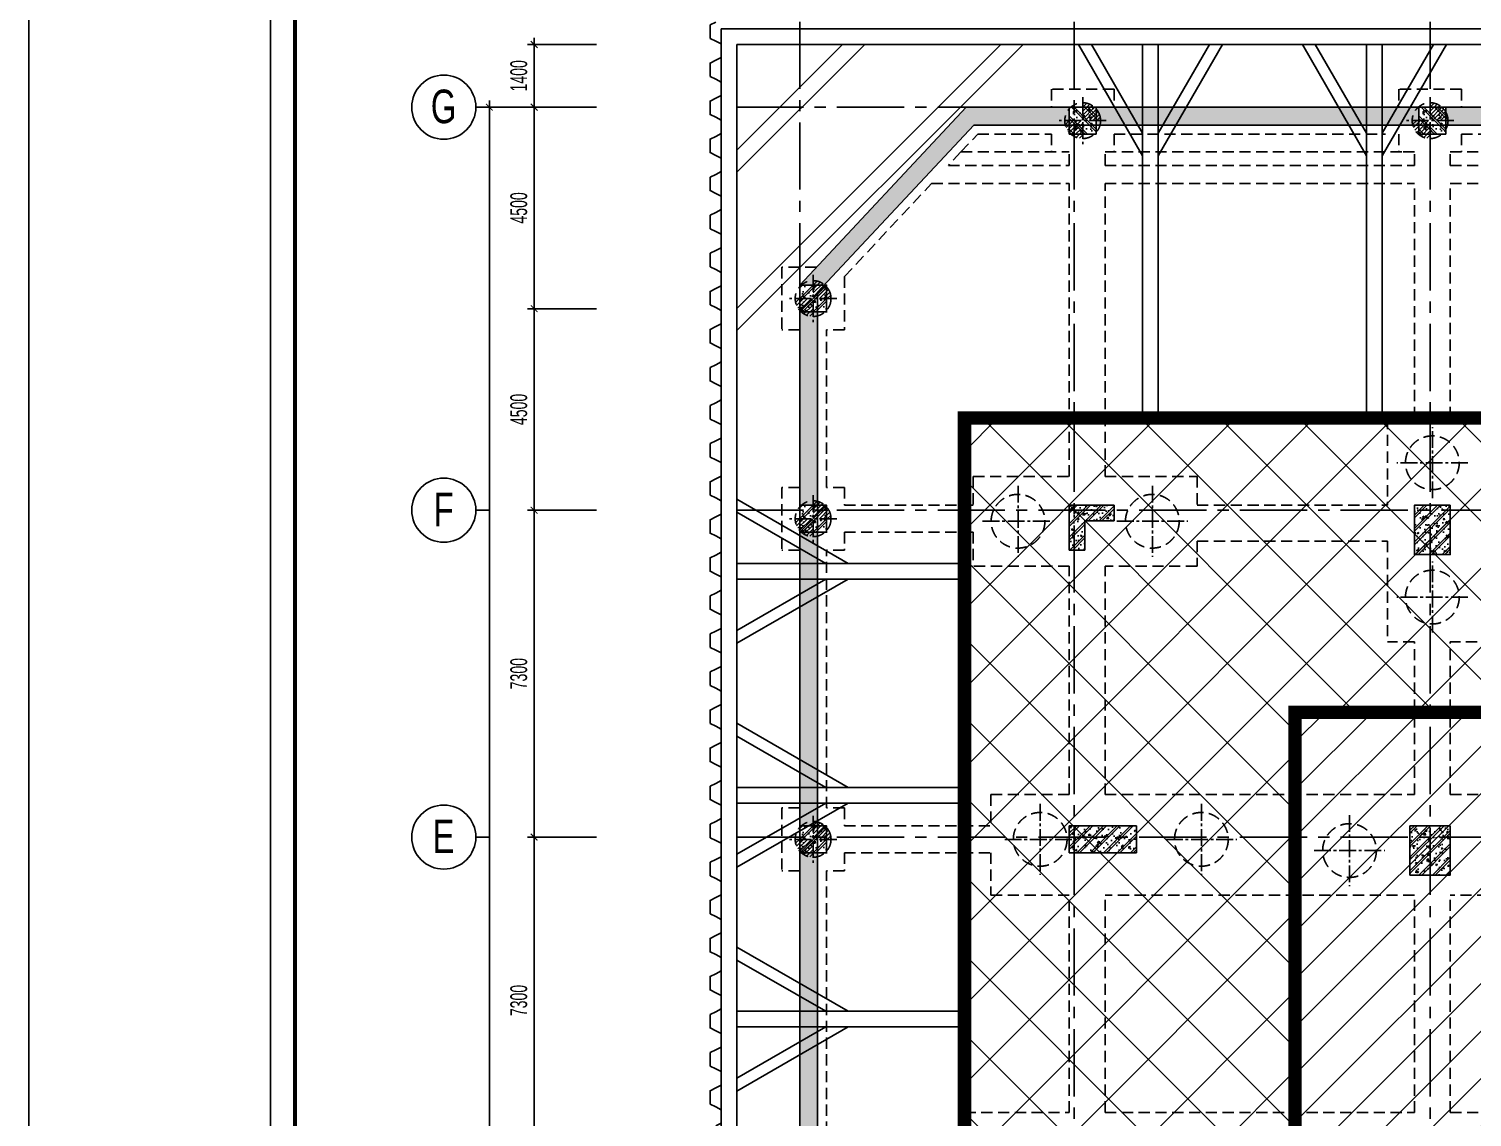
# Model space of a CAD drawing. Extents: x 71 to 3057337, y -14 to 345257.
# Drawn here: x 2905957 to 2938192, y 200232 to 224536 of the extents above; entities that cross this region are included whole.
import ezdxf

# ---------------------------------------------------------------- set-up
doc = ezdxf.new("R2010")
doc.units = 0
doc.header["$LTSCALE"] = 1000
doc.header["$MEASUREMENT"] = 0
doc.header["$PDMODE"] = 3
doc.linetypes.add('CENTER2', pattern=[1.125, 0.75, -0.125, 0.125, -0.125])
doc.linetypes.add('HIDDEN', pattern=[0.375, 0.25, -0.125])
doc.layers.get('0').update_dxf_attribs({"linetype": 'CONTINUOUS'})
doc.layers.get('Defpoints').update_dxf_attribs({"linetype": 'CONTINUOUS'})
for name, color, linetype in [('03BORDER', 3, 'CONTINUOUS'), ('12CHI', 1, 'CONTINUOUS'), ('CDC-KHUNGTEN', 7, 'CONTINUOUS'), ('CDC.01.AXIS', 160, 'CENTER2'), ('CDC.02.DIM', 1, 'CONTINUOUS'), ('CDC.04.HIDDEN', 8, 'HIDDEN'), ('CDC.05.STEEL', 4, 'CONTINUOUS'), ('CDC.06.TEXT', 2, 'CONTINUOUS'), ('CDC.09.COLUMN', 4, 'CONTINUOUS'), ('CDC.10.HATCH', 9, 'CONTINUOUS'), ('CDC.14.STEELNUM', 2, 'CONTINUOUS'), ('CDC.16.BIGTEXT', 6, 'CONTINUOUS')]:
    doc.layers.add(name, color=color, linetype=linetype)
doc.styles.add('ARIAL', font='arial.ttf', dxfattribs={"width": 0.6})
doc.dimstyles.new('D150', dxfattribs={"dimscale": 150, "dimtxt": 2.5, "dimasz": 1, "dimexe": 1, "dimexo": 0, "dimgap": 1, "dimtad": 1, "dimdec": 0, "dimdsep": 46, "dimtxsty": 'ARIAL', "dimblk": 'ARCHTICK', "dimcen": 1, "dimdle": 1, "dimclrd": 1, "dimclre": 1, "dimclrt": 2, "dimadec": 0, "dimazin": 0, "dimtfac": 0.00072, "dimtdec": 0, "dimtix": 1, "dimtmove": 2, "dimatfit": 3, "dimldrblk": 'ARCHTICK', "dimfxl": 1, "dimtolj": 1, "dimlwd": -1, "dimlwe": -1, "dimarcsym": 0})

# ---------------------------------------------------------------- blocks, each defined once
blk = doc.blocks.new('_ARCHTICK')
at = {"color": 0, "linetype": 'ByBlock', "const_width": 0.15}
blk.add_lwpolyline([(-0.5, -0.5), (0.5, 0.5)], dxfattribs=at)
blk = doc.blocks.new('*D47')
at = {"layer": 'CDC.02.DIM', "color": 1, "transparency": 16777216}
for p, q in [((2918635, 213786), (2917092, 213786)), ((2917242, 213936), (2917242, 206336)), ((2918635, 206486), (2917092, 206486))]:
    blk.add_line(p, q, dxfattribs=at)
at = {"layer": 'Defpoints', "color": 0, "transparency": 16777216}
for p in [(2918635, 213786), (2917242, 206486), (2918635, 206486)]:
    blk.add_point(p, dxfattribs=at)
at = {"layer": 'CDC.02.DIM', "color": 1, "transparency": 16777216, "xscale": 150, "yscale": 150, "zscale": 150}
for p, rotation in [((2917242, 213786), 90), ((2917242, 206486), 270)]:
    blk.add_blockref('_ARCHTICK', p, dxfattribs=dict(at, rotation=rotation))
at = {"layer": 'CDC.02.DIM', "color": 2, "transparency": 16777216, "insert": (2916900, 210136), "char_height": 375, "attachment_point": 5, "rotation": 90, "style": 'ARIAL'}
blk.add_mtext('\\A1;7300', dxfattribs=at)
blk = doc.blocks.new('*D48')
at = {"layer": 'CDC.02.DIM', "color": 1, "transparency": 16777216}
for p, q in [((2917242, 206636), (2917242, 199036)), ((2918635, 206486), (2917092, 206486)), ((2918635, 199186), (2917092, 199186))]:
    blk.add_line(p, q, dxfattribs=at)
at = {"layer": 'Defpoints', "color": 0, "transparency": 16777216}
for p in [(2918635, 206486), (2917242, 199186), (2918635, 199186)]:
    blk.add_point(p, dxfattribs=at)
at = {"layer": 'CDC.02.DIM', "color": 1, "transparency": 16777216, "xscale": 150, "yscale": 150, "zscale": 150}
for p, rotation in [((2917242, 206486), 90), ((2917242, 199186), 270)]:
    blk.add_blockref('_ARCHTICK', p, dxfattribs=dict(at, rotation=rotation))
at = {"layer": 'CDC.02.DIM', "color": 2, "transparency": 16777216, "insert": (2916900, 202836), "char_height": 375, "attachment_point": 5, "rotation": 90, "style": 'ARIAL'}
blk.add_mtext('\\A1;7300', dxfattribs=at)
blk = doc.blocks.new('*D52')
at = {"layer": 'CDC.02.DIM', "color": 1, "transparency": 16777216}
for p, q in [((2918635, 222787), (2916092, 222787)), ((2916242, 167346), (2916242, 222937)), ((2918635, 167496), (2916092, 167496))]:
    blk.add_line(p, q, dxfattribs=at)
at = {"layer": 'Defpoints', "color": 0, "transparency": 16777216}
for p in [(2916242, 222787), (2918635, 222787), (2918635, 167496)]:
    blk.add_point(p, dxfattribs=at)
at = {"layer": 'CDC.02.DIM', "color": 1, "transparency": 16777216, "xscale": 150, "yscale": 150, "zscale": 150}
for p, rotation in [((2916242, 222787), 90), ((2916242, 167496), 270)]:
    blk.add_blockref('_ARCHTICK', p, dxfattribs=dict(at, rotation=rotation))
at = {"layer": 'CDC.02.DIM', "color": 2, "transparency": 16777216, "insert": (2915900, 195141), "char_height": 375, "attachment_point": 5, "rotation": 90, "style": 'ARIAL'}
blk.add_mtext('\\A1;55290', dxfattribs=at)
blk = doc.blocks.new('*D94')
at = {"layer": 'CDC.02.DIM', "color": 1, "transparency": 16777216}
for p, q in [((2918635, 218286), (2917092, 218286)), ((2917242, 213636), (2917242, 218436)), ((2918635, 213786), (2917092, 213786))]:
    blk.add_line(p, q, dxfattribs=at)
at = {"layer": 'Defpoints', "color": 0, "transparency": 16777216}
for p in [(2917242, 218286), (2918635, 218286), (2918635, 213786)]:
    blk.add_point(p, dxfattribs=at)
at = {"layer": 'CDC.02.DIM', "color": 1, "transparency": 16777216, "xscale": 150, "yscale": 150, "zscale": 150}
for p, rotation in [((2917242, 218286), 90), ((2917242, 213786), 270)]:
    blk.add_blockref('_ARCHTICK', p, dxfattribs=dict(at, rotation=rotation))
at = {"layer": 'CDC.02.DIM', "color": 2, "transparency": 16777216, "insert": (2916900, 216036), "char_height": 375, "attachment_point": 5, "rotation": 90, "style": 'ARIAL'}
blk.add_mtext('\\A1;4500', dxfattribs=at)
blk = doc.blocks.new('*D95')
at = {"layer": 'CDC.02.DIM', "color": 1, "transparency": 16777216}
for p, q in [((2918635, 222787), (2917092, 222787)), ((2917242, 218136), (2917242, 222937)), ((2918635, 218286), (2917092, 218286))]:
    blk.add_line(p, q, dxfattribs=at)
at = {"layer": 'Defpoints', "color": 0, "transparency": 16777216}
for p in [(2917242, 222787), (2918635, 222787), (2918635, 218286)]:
    blk.add_point(p, dxfattribs=at)
at = {"layer": 'CDC.02.DIM', "color": 1, "transparency": 16777216, "xscale": 150, "yscale": 150, "zscale": 150}
for p, rotation in [((2917242, 222787), 90), ((2917242, 218286), 270)]:
    blk.add_blockref('_ARCHTICK', p, dxfattribs=dict(at, rotation=rotation))
at = {"layer": 'CDC.02.DIM', "color": 2, "transparency": 16777216, "insert": (2916900, 220537), "char_height": 375, "attachment_point": 5, "rotation": 90, "style": 'ARIAL'}
blk.add_mtext('\\A1;4500', dxfattribs=at)
blk = doc.blocks.new('7.95M')
at = {"layer": 'CDC.10.HATCH'}
h = blk.add_hatch(dxfattribs=at)
h.set_pattern_fill('ANSI31', color=256, scale=500, style=0)
h.set_pattern_definition([(45, (-357981.18, 17236.047), (-44.1941738, 44.1941738), [])])
h.paths.add_polyline_path([(1418682, -63748), (1418682, -64148), (1419082, -64148, 0.414214)])
h.paths.add_polyline_path([(1418682, -64148), (1418282, -64148, 0.414214), (1418682, -64548)])
h = blk.add_hatch(dxfattribs=at)
h.set_pattern_fill('ANSI31', color=256, scale=500, style=0)
h.set_pattern_definition([(45, (-350221.24, 17236.047), (-44.1941738, 44.1941738), [])])
h.paths.add_polyline_path([(1426442, -63748), (1426442, -64148), (1426842, -64148, 0.414214)])
h.paths.add_polyline_path([(1426442, -64148), (1426042, -64148, 0.414214), (1426442, -64548)])
h = blk.add_hatch(dxfattribs=at)
h.set_pattern_fill('CHAU-01', color=256, scale=80, style=0, pattern_type=2)
h.set_pattern_definition([(50, (-322187.27, 0), (573.80815, -50.20171), [60, -660]), (355, (-322187.3, 0), (-111.00107, 601.7537), [48, -528]), (100.4514, (-322139.46, -4.2), (462.8075, 551.55163), [50.99215, -560.91369]), (46.1842, (-322187.3, 160), (853.79284, -132.4152), [90, -990]), (96.6356, (-322116.1, 149), (747.73016, 779.2943), [76.48823, -841.3704]), (351.1842, (-322187.3, 160), (747.72956, 779.2949), [72, -792]), (21, (-322107.27, 120), (477.52564, -322.09511), [60, -660]), (326, (-322107.3, 120), (194.65227, 580.12004), [48, -528]), (71.4514, (-322067.5, 93.16), (672.1781, 258.0244), [50.99215, -560.91369]), (37.5, (-322187.27, 0), (9.727884, 266.315083), [0, -521.6, 0, -536, 0, -530]), (7.5, (-322187.27, 0), (210.45563, 315.52937), [0, -305.6, 0, -509.6, 0, -202]), (327.5, (-322365.67, 0), (427.05795, -18.043897), [0, -200, 0, -624, 0, -828]), (317.5, (-322445.67, 0), (466.548935, 80.083986), [0, -260, 0, -414.4, 0, -588]), (45, (-322187.27, 0), (-240.416306, 240.416306), []), (45, (-322187.27, 98), (-240.416306, 240.416306), [])])
h.paths.add_polyline_path([(1418382, -63848), (1416077, -63848), (1412362, -67821), (1412910, -67821), (1416250, -64248), (1418382, -64248)])
h.paths.add_polyline_path([(1426192, -63848), (1418982, -63848), (1418982, -64248), (1426192, -64248)])
h.paths.add_polyline_path([(1434092, -63848), (1426792, -63848), (1426792, -64248), (1434092, -64248)])
h.paths.add_polyline_path([(1441993, -63848), (1434692, -63848), (1434692, -64248), (1441993, -64248)])
h.paths.add_polyline_path([(1449802, -63848), (1442593, -63848), (1442593, -64248), (1449802, -64248)])
h.paths.add_polyline_path([(1457942, -63848), (1450402, -63848), (1450402, -64248), (1457942, -64248)])
h = blk.add_hatch(dxfattribs=at)
h.set_pattern_fill('CHAU-01', color=256, scale=50, angle=270, style=0, pattern_type=2)
h.set_pattern_definition([(320, (-330373.83, -371169.63), (-31.376067, -358.63009), [37.5, -412.5]), (265, (-330373.83, -371169.63), (376.09607, 69.37567), [30, -330]), (10.4514, (-330376.44, -371199.52), (344.71977, -289.25469), [31.870095, -350.571056]), (316.1842, (-330273.83, -371169.63), (-82.75951, -533.62052), [56.25, -618.75]), (6.6356, (-330280.7, -371214.1), (487.05894, -467.33135), [47.80514, -525.8565]), (261.1842, (-330273.83, -371169.63), (487.0593, -467.33097), [45, -495]), (291, (-330298.83, -371219.63), (-201.309445, -298.453526), [37.5, -412.5]), (236, (-330298.83, -371219.63), (362.57502, -121.657666), [30, -330]), (341.4514, (-330315.6, -371244.5), (161.26525, -420.111314), [31.870095, -350.571056]), (307.5, (-330373.83, -371169.63), (166.446927, -6.079928), [0, -326, 0, -335, 0, -331.25]), (277.5, (-330373.83, -371169.63), (197.205856, -131.534769), [0, -191, 0, -318.5, 0, -126.25]), (237.5, (-330373.83, -371058.13), (-11.277436, -266.911218), [0, -125, 0, -390, 0, -517.5]), (227.5, (-330373.83, -371008.13), (50.05249, -291.593085), [0, -162.5, 0, -259, 0, -367.5]), (315, (-330373.83, -371169.63), (150.26019, 150.26019), []), (315, (-330312.58, -371169.63), (150.26019, 150.26019), [])])
h.paths.add_polyline_path([(1418982, -64448), (1418382, -64448), (1418382, -63848), (1418982, -63848)])
h = blk.add_hatch(dxfattribs=at)
h.set_pattern_fill('CHAU-01', color=256, scale=50, angle=270, style=0, pattern_type=2)
h.set_pattern_definition([(320, (-322563.9, -371169.58), (-31.376067, -358.63009), [37.5, -412.5]), (265, (-322563.9, -371169.58), (376.09607, 69.37567), [30, -330]), (10.4514, (-322566.5, -371199.47), (344.71977, -289.25469), [31.870095, -350.571056]), (316.1842, (-322463.9, -371169.6), (-82.75951, -533.62052), [56.25, -618.75]), (6.6356, (-322470.8, -371214.05), (487.05894, -467.33135), [47.80514, -525.8565]), (261.1842, (-322463.9, -371169.6), (487.0593, -467.33097), [45, -495]), (291, (-322488.9, -371219.58), (-201.309445, -298.453526), [37.5, -412.5]), (236, (-322488.9, -371219.58), (362.57502, -121.657666), [30, -330]), (341.4514, (-322505.66, -371244.45), (161.26525, -420.111314), [31.870095, -350.571056]), (307.5, (-322563.89, -371169.58), (166.446927, -6.079928), [0, -326, 0, -335, 0, -331.25]), (277.5, (-322563.89, -371169.58), (197.205856, -131.534769), [0, -191, 0, -318.5, 0, -126.25]), (237.5, (-322563.89, -371058.08), (-11.277436, -266.911218), [0, -125, 0, -390, 0, -517.5]), (227.5, (-322563.89, -371008.08), (50.05249, -291.593085), [0, -162.5, 0, -259, 0, -367.5]), (315, (-322563.89, -371169.58), (150.26019, 150.26019), []), (315, (-322502.64, -371169.58), (150.26019, 150.26019), [])])
h.paths.add_polyline_path([(1426792, -64448), (1426192, -64448), (1426192, -63848), (1426792, -63848)])
h = blk.add_hatch(dxfattribs=at)
h.set_pattern_fill('ANSI31', color=256, scale=500, style=0)
h.set_pattern_definition([(45, (-364003, 13263.17), (-44.1941738, 44.1941738), [])])
h.paths.add_polyline_path([(1412661, -67721), (1412661, -68121), (1413061, -68121, 0.414214)])
h.paths.add_polyline_path([(1412661, -68121), (1412261, -68121, 0.414214), (1412661, -68521)])
h = blk.add_hatch(dxfattribs=at)
h.set_pattern_fill('CHAU-01', color=256, scale=50, angle=270, style=0, pattern_type=2)
h.set_pattern_definition([(220, (3161718.86, -375142.53), (31.376067, -358.63009), [37.5, -412.5]), (275, (3161718.86, -375142.53), (-376.09607, 69.37567), [30, -330]), (169.5486, (3161721.47, -375172.4), (-344.71977, -289.25469), [31.870095, -350.571056]), (223.8158, (3161618.86, -375142.53), (82.75951, -533.62052), [56.25, -618.75]), (173.3644, (3161625.75, -375187), (-487.05894, -467.33135), [47.80514, -525.8565]), (278.8158, (3161618.86, -375142.53), (-487.0593, -467.33097), [45, -495]), (249, (3161643.86, -375192.53), (201.309445, -298.453526), [37.5, -412.5]), (304, (3161643.86, -375192.53), (-362.57502, -121.657666), [30, -330]), (198.5486, (3161660.63, -375217.4), (-161.26525, -420.111314), [31.870095, -350.571056]), (232.5, (3161718.86, -375142.53), (-166.446927, -6.079928), [0, -326, 0, -335, 0, -331.25]), (262.5, (3161718.86, -375142.53), (-197.205856, -131.534769), [0, -191, 0, -318.5, 0, -126.25]), (302.5, (3161718.86, -375031.03), (11.277436, -266.911218), [0, -125, 0, -390, 0, -517.5]), (312.5, (3161718.86, -374981.03), (-50.05249, -291.593085), [0, -162.5, 0, -259, 0, -367.5]), (225, (3161718.86, -375142.53), (-150.26019, 150.26019), []), (225, (3161657.6, -375142.53), (-150.26019, 150.26019), [])])
h.paths.add_polyline_path([(1412363, -68421), (1412963, -68421), (1412963, -67821), (1412363, -67821)])
h = blk.add_hatch(dxfattribs=at)
h.set_pattern_fill('CHAU-01', color=256, scale=80, style=0, pattern_type=2)
h.set_pattern_definition([(50, (-322187.27, -95344.57), (573.80815, -50.20171), [60, -660]), (355, (-322187.3, -95344.6), (-111.00107, 601.7537), [48, -528]), (100.4514, (-322139.46, -95348.76), (462.8075, 551.55163), [50.99215, -560.91369]), (46.1842, (-322187.3, -95184.6), (853.79284, -132.4152), [90, -990]), (96.6356, (-322116.1, -95195.6), (747.73016, 779.2943), [76.48823, -841.3704]), (351.1842, (-322187.3, -95184.6), (747.72956, 779.2949), [72, -792]), (21, (-322107.27, -95224.57), (477.52564, -322.09511), [60, -660]), (326, (-322107.3, -95224.6), (194.65227, 580.12004), [48, -528]), (71.4514, (-322067.5, -95251.4), (672.1781, 258.0244), [50.99215, -560.91369]), (37.5, (-322187.27, -95344.57), (9.727884, 266.315083), [0, -521.6, 0, -536, 0, -530]), (7.5, (-322187.27, -95344.57), (210.45563, 315.52937), [0, -305.6, 0, -509.6, 0, -202]), (327.5, (-322365.67, -95344.57), (427.05795, -18.043897), [0, -200, 0, -624, 0, -828]), (317.5, (-322445.67, -95344.57), (466.548935, 80.083986), [0, -260, 0, -414.4, 0, -588]), (45, (-322187.27, -95344.57), (-240.416306, 240.416306), []), (45, (-322187.27, -95246.57), (-240.416306, 240.416306), [])])
h.paths.add_polyline_path([(1412762, -68421), (1412362, -68421), (1412362, -72738), (1412762, -72738)])
h.paths.add_polyline_path([(1412762, -73338), (1412362, -73338), (1412362, -79897), (1412762, -79897)])
h.paths.add_polyline_path([(1412762, -80497), (1412362, -80497), (1412362, -87148), (1412762, -87148)])
h.paths.add_polyline_path([(1412762, -87748), (1412362, -87748), (1412362, -95748), (1412762, -95748)])
h.paths.add_polyline_path([(1412762, -96348), (1412362, -96348), (1412362, -103213), (1412762, -103213)])
h.paths.add_polyline_path([(1412762, -103813), (1412362, -103813), (1412362, -110158), (1412762, -110158)])
h = blk.add_hatch(dxfattribs=at)
h.set_pattern_fill('ANSI31', color=256, scale=500, style=0)
h.set_pattern_definition([(45, (-364002.64, 8346.54), (-44.1941738, 44.1941738), [])])
h.paths.add_polyline_path([(1412661, -72638), (1412661, -73038), (1413061, -73038, 0.414214)])
h.paths.add_polyline_path([(1412661, -73038), (1412261, -73038, 0.414214), (1412661, -73438)])
h = blk.add_hatch(dxfattribs=at)
h.set_pattern_fill('CHAU-01', color=256, scale=50, angle=270, style=0, pattern_type=2)
h.set_pattern_definition([(220, (3161718.72, -380059.1), (31.376067, -358.63009), [37.5, -412.5]), (275, (3161718.72, -380059.1), (-376.09607, 69.37567), [30, -330]), (169.5486, (3161721.33, -380089), (-344.71977, -289.25469), [31.870095, -350.571056]), (223.8158, (3161618.7, -380059.1), (82.75951, -533.62052), [56.25, -618.75]), (173.3644, (3161625.6, -380103.6), (-487.05894, -467.33135), [47.80514, -525.8565]), (278.8158, (3161618.7, -380059.1), (-487.0593, -467.33097), [45, -495]), (249, (3161643.72, -380109.1), (201.309445, -298.453526), [37.5, -412.5]), (304, (3161643.72, -380109.1), (-362.57502, -121.657666), [30, -330]), (198.5486, (3161660.5, -380134), (-161.26525, -420.111314), [31.870095, -350.571056]), (232.5, (3161718.72, -380059.11), (-166.446927, -6.079928), [0, -326, 0, -335, 0, -331.25]), (262.5, (3161718.72, -380059.11), (-197.205856, -131.534769), [0, -191, 0, -318.5, 0, -126.25]), (302.5, (3161718.72, -379947.61), (11.277436, -266.911218), [0, -125, 0, -390, 0, -517.5]), (312.5, (3161718.72, -379897.61), (-50.05249, -291.593085), [0, -162.5, 0, -259, 0, -367.5]), (225, (3161718.72, -380059.11), (-150.26019, 150.26019), []), (225, (3161657.47, -380059.11), (-150.26019, 150.26019), [])])
h.paths.add_polyline_path([(1412362, -73338), (1412962, -73338), (1412962, -72738), (1412362, -72738)])
h = blk.add_hatch(dxfattribs=at)
h.set_pattern_fill('CHAU-01', color=256, scale=50, style=0, pattern_type=2)
h.set_pattern_definition([(50, (-322187.27, 0), (358.63009, -31.376067), [37.5, -412.5]), (355, (-322187.27, 0), (-69.37567, 376.09607), [30, -330]), (100.4514, (-322157.4, -2.6), (289.25469, 344.71977), [31.870095, -350.571056]), (46.1842, (-322187.27, 100), (533.62052, -82.75951), [56.25, -618.75]), (96.6356, (-322142.8, 93.1), (467.33135, 487.05894), [47.80514, -525.8565]), (351.1842, (-322187.3, 100), (467.33097, 487.0593), [45, -495]), (21, (-322137.27, 75), (298.453526, -201.309445), [37.5, -412.5]), (326, (-322137.27, 75), (121.657666, 362.57502), [30, -330]), (71.4514, (-322112.4, 58.22), (420.111314, 161.26525), [31.870095, -350.571056]), (37.5, (-322187.27, 0), (6.079928, 166.446927), [0, -326, 0, -335, 0, -331.25]), (7.5, (-322187.27, 0), (131.534769, 197.205856), [0, -191, 0, -318.5, 0, -126.25]), (327.5, (-322298.77, 0), (266.911218, -11.277436), [0, -125, 0, -390, 0, -517.5]), (317.5, (-322348.77, 0), (291.593085, 50.05249), [0, -162.5, 0, -259, 0, -367.5]), (45, (-322187.27, 0), (-150.26019, 150.26019), []), (45, (-322187.27, 61.25), (-150.26019, 150.26019), [])])
h.paths.add_polyline_path([(1418492, -72848), (1418382, -72848), (1418382, -73738), (1418492, -73738)])
h.paths.add_polyline_path([(1419382, -72848), (1418492, -72848), (1418492, -73738), (1418732, -73738), (1418732, -73088), (1419382, -73088)])
h.paths.add_polyline_path([(1419382, -72738), (1418492, -72738), (1418492, -72848), (1419382, -72848)])
h.paths.add_polyline_path([(1418492, -72738), (1418382, -72738), (1418382, -72848), (1418492, -72848)])
h = blk.add_hatch(dxfattribs=at)
h.set_pattern_fill('CHAU-01', color=256, scale=50, style=0, pattern_type=2)
h.set_pattern_definition([(50, (-322487.27, 0), (358.63009, -31.376067), [37.5, -412.5]), (355, (-322487.27, 0), (-69.37567, 376.09607), [30, -330]), (100.4514, (-322457.4, -2.6), (289.25469, 344.71977), [31.870095, -350.571056]), (46.1842, (-322487.27, 100), (533.62052, -82.75951), [56.25, -618.75]), (96.6356, (-322442.8, 93.1), (467.33135, 487.05894), [47.80514, -525.8565]), (351.1842, (-322487.3, 100), (467.33097, 487.0593), [45, -495]), (21, (-322437.27, 75), (298.453526, -201.309445), [37.5, -412.5]), (326, (-322437.27, 75), (121.657666, 362.57502), [30, -330]), (71.4514, (-322412.4, 58.22), (420.111314, 161.26525), [31.870095, -350.571056]), (37.5, (-322487.27, 0), (6.079928, 166.446927), [0, -326, 0, -335, 0, -331.25]), (7.5, (-322487.27, 0), (131.534769, 197.205856), [0, -191, 0, -318.5, 0, -126.25]), (327.5, (-322598.77, 0), (266.911218, -11.277436), [0, -125, 0, -390, 0, -517.5]), (317.5, (-322648.77, 0), (291.593085, 50.05249), [0, -162.5, 0, -259, 0, -367.5]), (45, (-322487.27, 0), (-150.26019, 150.26019), []), (45, (-322487.27, 61.25), (-150.26019, 150.26019), [])])
h.paths.add_polyline_path([(1426442, -72738), (1426092, -72738), (1426092, -72848), (1426442, -72848)])
h.paths.add_polyline_path([(1426442, -72848), (1426092, -72848), (1426092, -73838), (1426442, -73838)])
h.paths.add_polyline_path([(1426892, -72848), (1426442, -72848), (1426442, -73838), (1426892, -73838)])
h.paths.add_polyline_path([(1426892, -72738), (1426442, -72738), (1426442, -72848), (1426892, -72848)])
h = blk.add_hatch(dxfattribs=at)
h.set_pattern_fill('ANSI31', color=256, scale=500, style=0)
h.set_pattern_definition([(45, (-364002.85, 1186.86), (-44.1941738, 44.1941738), [])])
h.paths.add_polyline_path([(1412661, -79798), (1412661, -80198), (1413061, -80198, 0.414214)])
h.paths.add_polyline_path([(1412661, -80198), (1412261, -80198, 0.414214), (1412661, -80598)])
h = blk.add_hatch(dxfattribs=at)
h.set_pattern_fill('CHAU-01', color=256, scale=50, angle=270, style=0, pattern_type=2)
h.set_pattern_definition([(220, (3161718.5, -387218.8), (31.376067, -358.63009), [37.5, -412.5]), (275, (3161718.5, -387218.8), (-376.09607, 69.37567), [30, -330]), (169.5486, (3161721.12, -387248.68), (-344.71977, -289.25469), [31.870095, -350.571056]), (223.8158, (3161618.5, -387218.8), (82.75951, -533.62052), [56.25, -618.75]), (173.3644, (3161625.4, -387263.26), (-487.05894, -467.33135), [47.80514, -525.8565]), (278.8158, (3161618.5, -387218.8), (-487.0593, -467.33097), [45, -495]), (249, (3161643.5, -387268.8), (201.309445, -298.453526), [37.5, -412.5]), (304, (3161643.5, -387268.8), (-362.57502, -121.657666), [30, -330]), (198.5486, (3161660.3, -387293.66), (-161.26525, -420.111314), [31.870095, -350.571056]), (232.5, (3161718.51, -387218.79), (-166.446927, -6.079928), [0, -326, 0, -335, 0, -331.25]), (262.5, (3161718.51, -387218.8), (-197.205856, -131.534769), [0, -191, 0, -318.5, 0, -126.25]), (302.5, (3161718.51, -387107.29), (11.277436, -266.911218), [0, -125, 0, -390, 0, -517.5]), (312.5, (3161718.5, -387057.3), (-50.05249, -291.593085), [0, -162.5, 0, -259, 0, -367.5]), (225, (3161718.5, -387218.8), (-150.26019, 150.26019), []), (225, (3161657.26, -387218.8), (-150.26019, 150.26019), [])])
h.paths.add_polyline_path([(1412362, -80497), (1412962, -80497), (1412962, -79897), (1412362, -79897)])
h = blk.add_hatch(dxfattribs=at)
h.set_pattern_fill('CHAU-01', color=256, scale=50, style=0, pattern_type=2)
h.set_pattern_definition([(50, (-322187.27, 0), (358.63009, -31.376067), [37.5, -412.5]), (355, (-322187.27, 0), (-69.37567, 376.09607), [30, -330]), (100.4514, (-322157.4, -2.6), (289.25469, 344.71977), [31.870095, -350.571056]), (46.1842, (-322187.27, 100), (533.62052, -82.75951), [56.25, -618.75]), (96.6356, (-322142.8, 93.1), (467.33135, 487.05894), [47.80514, -525.8565]), (351.1842, (-322187.3, 100), (467.33097, 487.0593), [45, -495]), (21, (-322137.27, 75), (298.453526, -201.309445), [37.5, -412.5]), (326, (-322137.27, 75), (121.657666, 362.57502), [30, -330]), (71.4514, (-322112.4, 58.22), (420.111314, 161.26525), [31.870095, -350.571056]), (37.5, (-322187.27, 0), (6.079928, 166.446927), [0, -326, 0, -335, 0, -331.25]), (7.5, (-322187.27, 0), (131.534769, 197.205856), [0, -191, 0, -318.5, 0, -126.25]), (327.5, (-322298.77, 0), (266.911218, -11.277436), [0, -125, 0, -390, 0, -517.5]), (317.5, (-322348.77, 0), (291.593085, 50.05249), [0, -162.5, 0, -259, 0, -367.5]), (45, (-322187.27, 0), (-150.26019, 150.26019), []), (45, (-322187.27, 61.25), (-150.26019, 150.26019), [])])
h.paths.add_polyline_path([(1419883, -80498), (1418492, -80498), (1418492, -80148), (1419883, -80148)])
h.paths.add_polyline_path([(1419883, -80148), (1418492, -80148), (1418492, -79898), (1419883, -79898)])
h.paths.add_polyline_path([(1418492, -80148), (1418383, -80148), (1418383, -79898), (1418492, -79898)])
h.paths.add_polyline_path([(1418492, -80498), (1418383, -80498), (1418383, -80148), (1418492, -80148)])
h = blk.add_hatch(dxfattribs=at)
h.set_pattern_fill('CHAU-01', color=256, scale=50, style=0, pattern_type=2)
h.set_pattern_definition([(50, (-338987.27, 0), (358.63009, -31.376067), [37.5, -412.5]), (355, (-338987.27, 0), (-69.37567, 376.09607), [30, -330]), (100.4514, (-338957.4, -2.6), (289.25469, 344.71977), [31.870095, -350.571056]), (46.1842, (-338987.27, 100), (533.62052, -82.75951), [56.25, -618.75]), (96.6356, (-338942.8, 93.1), (467.33135, 487.05894), [47.80514, -525.8565]), (351.1842, (-338987.3, 100), (467.33097, 487.0593), [45, -495]), (21, (-338937.27, 75), (298.453526, -201.309445), [37.5, -412.5]), (326, (-338937.27, 75), (121.657666, 362.57502), [30, -330]), (71.4514, (-338912.4, 58.22), (420.111314, 161.26525), [31.870095, -350.571056]), (37.5, (-338987.27, 0), (6.079928, 166.446927), [0, -326, 0, -335, 0, -331.25]), (7.5, (-338987.27, 0), (131.534769, 197.205856), [0, -191, 0, -318.5, 0, -126.25]), (327.5, (-339098.77, 0), (266.911218, -11.277436), [0, -125, 0, -390, 0, -517.5]), (317.5, (-339148.77, 0), (291.593085, 50.05249), [0, -162.5, 0, -259, 0, -367.5]), (45, (-338987.27, 0), (-150.26019, 150.26019), []), (45, (-338987.27, 61.25), (-150.26019, 150.26019), [])])
h.paths.add_polyline_path([(1426442, -79898), (1425992, -79898), (1425992, -80148), (1426442, -80148)])
h.paths.add_polyline_path([(1426442, -80148), (1425992, -80148), (1425992, -80998), (1426442, -80998)])
h.paths.add_polyline_path([(1426892, -80148), (1426442, -80148), (1426442, -80998), (1426892, -80998)])
h.paths.add_polyline_path([(1426892, -79898), (1426442, -79898), (1426442, -80148), (1426892, -80148)])
at = {"layer": 'CDC.01.AXIS', "ltscale": 2}
for p, q in [((1412362, -61938), (1412362, -120474)), ((1418492, -61938), (1418492, -120474)), ((1426442, -61938), (1426442, -120474)), ((1410944, -63847), (1517957, -63847)), ((1410944, -72848), (1517957, -72848)), ((1410944, -80148), (1517957, -80148))]:
    blk.add_line(p, q, dxfattribs=at)
at = {"layer": 'CDC.01.AXIS', "ltscale": 0.5}
for p, q in [((1418682, -63620), (1418682, -64676)), ((1426442, -63620), (1426442, -64676)), ((1419210, -64148), (1418154, -64148)), ((1426970, -64148), (1425914, -64148)), ((1412661, -67593), (1412661, -68649)), ((1413189, -68121), (1412133, -68121)), ((1426492, -72580), (1426492, -70996)), ((1427284, -71788), (1425700, -71788)), ((1412661, -72510), (1412661, -73566)), ((1417238, -72302), (1417238, -73886)), ((1420238, -72302), (1420238, -73886)), ((1413189, -73038), (1412133, -73038)), ((1416446, -73094), (1418030, -73094)), ((1419446, -73094), (1421030, -73094)), ((1426492, -75580), (1426492, -73996)), ((1427284, -74788), (1425700, -74788)), ((1417733, -79406), (1417733, -80990)), ((1421333, -79406), (1421333, -80990)), ((1412661, -79670), (1412661, -80726)), ((1424642, -79656), (1424642, -81240)), ((1413189, -80198), (1412133, -80198)), ((1416941, -80198), (1418525, -80198)), ((1420541, -80198), (1422125, -80198)), ((1423850, -80448), (1425434, -80448))]:
    blk.add_line(p, q, dxfattribs=at)
at = {"layer": 'CDC.04.HIDDEN'}
for p, q in [((1419382, -63448), (1417982, -63448)), ((1417982, -63448), (1417982, -63848)), ((1419382, -63448), (1419382, -63848)), ((1427142, -63448), (1425742, -63448)), ((1425742, -63448), (1425742, -63848)), ((1427142, -63448), (1427142, -63848)), ((1415963, -64848), (1416337, -64448)), ((1416337, -64448), (1417982, -64448)), ((1417982, -64448), (1417982, -64848)), ((1419382, -64448), (1419382, -64848)), ((1419382, -64448), (1425442, -64448)), ((1425742, -64448), (1425742, -64848)), ((1427142, -64448), (1427142, -64848)), ((1427142, -64448), (1433392, -64448)), ((1415963, -64848), (1415683, -65148)), ((1415963, -64848), (1418382, -64848)), ((1418382, -65148), (1418382, -64848)), ((1419182, -65148), (1419182, -64848)), ((1419182, -64848), (1426092, -64848)), ((1426092, -64848), (1425742, -64848)), ((1426092, -65148), (1426092, -64848)), ((1427142, -64848), (1426892, -64848)), ((1426892, -65148), (1426892, -64848)), ((1426892, -64848), (1433992, -64848)), ((1415683, -65148), (1418382, -65148)), ((1419182, -65148), (1426092, -65148)), ((1426892, -65148), (1433992, -65148)), ((1413361, -67631), (1415309, -65548)), ((1415309, -65548), (1418382, -65548)), ((1418382, -72094), (1418382, -65548)), ((1419182, -72094), (1419182, -65548)), ((1419182, -65548), (1426092, -65548)), ((1426092, -70788), (1426092, -65548)), ((1426892, -70788), (1426892, -65548)), ((1426892, -65548), (1433992, -65548)), ((1412736, -67421), (1411961, -67421)), ((1411961, -67421), (1411961, -68821)), ((1413361, -67632), (1413361, -68821)), ((1412362, -68821), (1411961, -68821)), ((1413361, -68821), (1412962, -68821)), ((1412962, -72338), (1412962, -68821)), ((1425492, -70788), (1425492, -72738)), ((1426092, -70788), (1425492, -70788)), ((1427492, -70788), (1426892, -70788)), ((1416238, -72094), (1418382, -72094)), ((1416238, -72094), (1416238, -72738)), ((1419182, -72094), (1421238, -72094)), ((1421238, -72094), (1421238, -72738)), ((1412362, -72338), (1411961, -72338)), ((1411961, -72338), (1411961, -73738)), ((1413361, -72338), (1412962, -72338)), ((1413361, -72338), (1413361, -72738)), ((1413361, -72738), (1416238, -72738)), ((1421238, -72738), (1425492, -72738)), ((1413361, -73338), (1413361, -73738)), ((1413361, -73338), (1416238, -73338)), ((1416238, -73338), (1416238, -74094)), ((1412362, -73738), (1411961, -73738)), ((1413361, -73738), (1412962, -73738)), ((1412962, -79498), (1412962, -73738)), ((1421238, -73538), (1425492, -73538)), ((1421238, -73538), (1421238, -74094)), ((1425492, -73538), (1425492, -75788)), ((1418382, -74094), (1416238, -74094)), ((1418382, -79198), (1418382, -74094)), ((1419182, -79198), (1419182, -74094)), ((1421238, -74094), (1419182, -74094)), ((1426092, -75788), (1425492, -75788)), ((1426092, -79198), (1426092, -75788)), ((1426892, -79198), (1426892, -75788)), ((1427492, -75788), (1426892, -75788)), ((1416633, -79198), (1418382, -79198)), ((1416633, -79198), (1416633, -79898)), ((1419182, -79198), (1426092, -79198)), ((1426892, -79198), (1429242, -79198)), ((1412362, -79498), (1411961, -79498)), ((1411961, -79498), (1411961, -80898)), ((1413361, -79498), (1412962, -79498)), ((1413361, -79498), (1413361, -79898)), ((1413361, -79898), (1416633, -79898)), ((1413361, -80498), (1413361, -80898)), ((1413361, -80498), (1416633, -80498)), ((1416633, -80498), (1416633, -81448)), ((1412362, -80898), (1411961, -80898)), ((1413361, -80898), (1412962, -80898)), ((1412962, -86748), (1412962, -80898)), ((1418382, -81448), (1416633, -81448)), ((1418382, -86298), (1418382, -81448)), ((1419182, -86298), (1419182, -81448)), ((1426092, -81448), (1419182, -81448)), ((1426092, -86298), (1426092, -81448)), ((1426892, -86298), (1426892, -81448)), ((1429242, -81448), (1426892, -81448)), ((1416042, -86298), (1418382, -86298)), ((1416042, -86298), (1416042, -87148)), ((1419182, -86298), (1426092, -86298)), ((1426892, -86298), (1429392, -86298))]:
    blk.add_line(p, q, dxfattribs=at)
for centre, radius in [((1418682, -64148), 400), ((1426442, -64148), 400), ((1412661, -68121), 400), ((1426492, -71788), 600), ((1417238, -73094), 600), ((1420238, -73094), 600), ((1412661, -73038), 400), ((1426492, -74788), 600), ((1417733, -80198), 600), ((1421333, -80198), 600), ((1412661, -80198), 400), ((1424642, -80448), 600)]:
    blk.add_circle(centre, radius, dxfattribs=at)
at = {"layer": 'CDC.09.COLUMN'}
for p, q in [((1412362, -67821), (1416077, -63848)), ((1416077, -63848), (1512453, -63848)), ((1412762, -67979), (1416250, -64248)), ((1416250, -64248), (1512279, -64248)), ((1412362, -119137), (1412362, -67821)), ((1412362, -67821), (1412362, -67821)), ((1412762, -118537), (1412762, -67979))]:
    blk.add_line(p, q, dxfattribs=at)
at = {"layer": 'CDC.09.COLUMN', "ltscale": 2000}
for p, q in [((1418382, -73738), (1418382, -72738)), ((1418382, -72738), (1419382, -72738)), ((1419382, -73088), (1419382, -72738)), ((1418732, -73088), (1418732, -73738)), ((1418732, -73088), (1419382, -73088)), ((1418732, -73738), (1418382, -73738))]:
    blk.add_line(p, q, dxfattribs=at)
for points in [[(1418982, -63848), (1418982, -64448), (1418382, -64448), (1418382, -63848)], [(1426792, -63848), (1426792, -64448), (1426192, -64448), (1426192, -63848)], [(1412362, -67821), (1412362, -68421), (1412962, -68421), (1412962, -67821)], [(1412362, -72738), (1412362, -73338), (1412962, -73338), (1412962, -72738)], [(1426892, -72738), (1426892, -73838), (1426092, -73838), (1426092, -72738)], [(1412362, -79897), (1412362, -80497), (1412962, -80497), (1412962, -79897)], [(1419883, -80498), (1418383, -80498), (1418383, -79898), (1419883, -79898)], [(1426892, -79898), (1426892, -80998), (1425992, -80998), (1425992, -79898)]]:
    blk.add_lwpolyline(points, close=True, dxfattribs=at)
blk = doc.blocks.new('*D258')
at = {"layer": 'CDC.02.DIM', "color": 1, "transparency": 16777216}
for p, q in [((2918635, 224187), (2917092, 224187)), ((2917242, 222637), (2917242, 224337)), ((2918635, 222787), (2917092, 222787))]:
    blk.add_line(p, q, dxfattribs=at)
at = {"layer": 'Defpoints', "color": 0, "transparency": 16777216}
for p in [(2917242, 224187), (2918635, 224187), (2918635, 222787)]:
    blk.add_point(p, dxfattribs=at)
at = {"layer": 'CDC.02.DIM', "color": 1, "transparency": 16777216, "xscale": 150, "yscale": 150, "zscale": 150}
for p, rotation in [((2917242, 224187), 90), ((2917242, 222787), 270)]:
    blk.add_blockref('_ARCHTICK', p, dxfattribs=dict(at, rotation=rotation))
at = {"layer": 'CDC.02.DIM', "color": 2, "transparency": 16777216, "insert": (2916900, 223487), "char_height": 375, "attachment_point": 5, "rotation": 90, "style": 'ARIAL'}
blk.add_mtext('\\A1;1400', dxfattribs=at)
blk = doc.blocks.new('KHUNG TEN')
at = {"layer": 'CDC-KHUNGTEN', "color": 8}
blk.add_lwpolyline([(75096, 1100), (83000, 1100), (83000, 58300), (3000, 58300), (3000, 1100), (75096, 1100)], dxfattribs=at)
at = {"layer": 'CDC-KHUNGTEN', "color": 255, "lineweight": 60}
blk.add_lwpolyline([(74900, 1400), (74900, 58000), (3300, 58000), (3300, 1400), (74900, 1400)], close=True, dxfattribs=at)
at = {"layer": 'Defpoints', "color": 1, "ltscale": 0.2}
blk.add_lwpolyline([(0, 0), (0, 59400), (84100, 59400), (84100, 0), (0, 0)], close=True, dxfattribs=at)

msp = doc.modelspace()

# ---------------------------------------------------------------- hatches: boundary and pattern name
at = {"layer": 'CDC.10.HATCH'}
h = msp.add_hatch(dxfattribs=at)
h.set_pattern_fill('ANSI37', color=256, scale=10000, style=0)
h.paths.add_polyline_path([(3021754.1, 215846), (2926854.2, 215846), (2926854.2, 173926.5), (3021754.1, 173926.5)])
h.paths.add_polyline_path([(3014304.1, 209270.9), (3014304.1, 180225.7), (2934235.7, 180225.7), (2934235.7, 209270.9)], flags=16)
h.paths.add_polyline_path([(2958056.3, 176259.2), (2989134.8, 176259.2), (2989134.8, 179575.9), (2958056.3, 179575.9)], flags=24)
h.paths.add_polyline_path([(2958056.3, 209627.9), (2989134.8, 209627.9), (2989134.8, 212944.6), (2958056.3, 212944.6)], flags=24)
h.paths.add_polyline_path([(2950948.3, 200176.7), (2953299.4, 200176.7), (2953299.4, 203126.5), (2950948.3, 203126.5)], flags=8)
h.paths.add_polyline_path([(2927467.8, 194828.5), (2931664.8, 194828.5), (2931664.8, 195594.4), (2927467.8, 195594.4)], flags=24)
h.paths.add_polyline_path([(2927467.8, 195833.8), (2931664.8, 195833.8), (2931664.8, 196599.7), (2927467.8, 196599.7)], flags=24)
h.paths.add_polyline_path([(2958056.3, 193387.1), (2989134.8, 193387.1), (2989134.8, 196703.8), (2958056.3, 196703.8)], flags=8)
h = msp.add_hatch(dxfattribs=at)
h.set_pattern_fill('ANSI31', color=256, scale=6000, style=0)
h.set_pattern_definition([(45, (6046.44, 9496.5), (-530.33009, 530.33009), [])])
h.paths.add_polyline_path([(3014304.1, 209270.9), (2934235.7, 209270.9), (2934235.7, 180225.7), (3014304.1, 180225.7)])
h.paths.add_polyline_path([(2958056.3, 193387.1), (2989134.8, 193387.1), (2989134.8, 196703.8), (2958056.3, 196703.8)], flags=24)

# ---------------------------------------------------------------- linework, layer by layer
at = {"layer": '12CHI'}
for p, q in [((2915940, 222786.6), (2916241.9, 222786.6)), ((2915940, 213786.3), (2916241.9, 213786.3)), ((2915940, 206486.3), (2916241.9, 206486.3))]:
    msp.add_line(p, q, dxfattribs=at)
for centre in [(2915224.2, 222786.6), (2915224.2, 213786.3), (2915224.2, 206486.3)]:
    msp.add_circle(centre, 715.9, dxfattribs=at)
at = {"layer": 'CDC.05.STEEL', "linetype": 'Continuous'}
for p, q in [((2921422.5, 224535.6), (3028854.3, 224535.6)), ((2921422.5, 224535.6), (2921422.5, 165746.3)), ((2921772.5, 224185.6), (3028504.3, 224185.6)), ((2921772.5, 224185.6), (2921772.5, 166096.3)), ((2921772.5, 221332.1), (2924626.1, 224185.6)), ((2921772.5, 221827), (2924131.1, 224185.6)), ((2921772.5, 217796.5), (2928161.6, 224185.6)), ((2921772.5, 218291.5), (2927666.7, 224185.6))]:
    msp.add_line(p, q, dxfattribs=at)
at = {"layer": 'CDC.05.STEEL', "color": 4}
for p, q in [((2930833.2, 221702.6), (2929400.4, 224185.6)), ((2930833.2, 222202.8), (2929689.1, 224185.6)), ((2930833.2, 215846), (2930833.2, 224185.6)), ((2931183.2, 215846), (2931183.2, 224185.6)), ((2931183.2, 222202.8), (2932327.4, 224185.6)), ((2931183.2, 221702.6), (2932616, 224185.6)), ((2935833.2, 221702.6), (2934400.4, 224185.6)), ((2935833.2, 222202.8), (2934689.1, 224185.6)), ((2935833.2, 215846), (2935833.2, 224185.6)), ((2936183.2, 215846), (2936183.2, 224185.6)), ((2936183.2, 222202.8), (2937327.4, 224185.6)), ((2936183.2, 221702.6), (2937616, 224185.6)), ((2924255.6, 212596.9), (2921772.5, 214029.7)), ((2923755.4, 212596.9), (2921772.5, 213741.1)), ((2926854.2, 212596.9), (2921772.5, 212596.9)), ((2926854.2, 212246.9), (2921772.5, 212246.9)), ((2923755.4, 212246.9), (2921772.5, 211102.8)), ((2924255.6, 212246.9), (2921772.5, 210814.2)), ((2924255.6, 207596.9), (2921772.5, 209029.7)), ((2923755.4, 207596.9), (2921772.5, 208741.1)), ((2926854.2, 207596.9), (2921772.5, 207596.9)), ((2926854.2, 207246.9), (2921772.5, 207246.9)), ((2923755.4, 207246.9), (2921772.5, 206102.8)), ((2924255.6, 207246.9), (2921772.5, 205814.2)), ((2924255.6, 202596.9), (2921772.5, 204029.7)), ((2923755.4, 202596.9), (2921772.5, 203741.1)), ((2926854.2, 202596.9), (2921772.5, 202596.9)), ((2926854.2, 202246.9), (2921772.5, 202246.9)), ((2923755.4, 202246.9), (2921772.5, 201102.8)), ((2924255.6, 202246.9), (2921772.5, 200814.2))]:
    msp.add_line(p, q, dxfattribs=at)
at = {"layer": 'CDC.05.STEEL', "color": 4, "ltscale": 1000}
for points in [[(2921297.5, 224260.6), (2921172.5, 224323.1), (2921172.5, 224323.1), (2921172.5, 224623.1), (2921172.5, 224623.1), (2921297.5, 224685.6)], [(2921297.5, 224260.6), (2921422.5, 224198.1), (2921422.5, 224198.1), (2921422.5, 223898.1), (2921422.5, 223898.1), (2921297.5, 223835.6)], [(2921297.5, 223410.6), (2921172.5, 223473.1), (2921172.5, 223473.1), (2921172.5, 223773.1), (2921172.5, 223773.1), (2921297.5, 223835.6)], [(2921297.5, 223410.6), (2921172.5, 223473.1), (2921172.5, 223473.1), (2921172.5, 223773.1), (2921172.5, 223773.1), (2921297.5, 223835.6)], [(2921297.5, 223410.6), (2921422.5, 223348.1), (2921422.5, 223348.1), (2921422.5, 223048.1), (2921422.5, 223048.1), (2921297.5, 222985.6)], [(2921297.5, 222560.6), (2921172.5, 222623.1), (2921172.5, 222623.1), (2921172.5, 222923.1), (2921172.5, 222923.1), (2921297.5, 222985.6)], [(2921297.5, 222560.6), (2921422.5, 222498.1), (2921422.5, 222498.1), (2921422.5, 222198.1), (2921422.5, 222198.1), (2921297.5, 222135.6)], [(2921297.5, 221710.6), (2921172.5, 221773.1), (2921172.5, 221773.1), (2921172.5, 222073.1), (2921172.5, 222073.1), (2921297.5, 222135.6)], [(2921297.5, 221710.6), (2921422.5, 221648.1), (2921422.5, 221648.1), (2921422.5, 221348.1), (2921422.5, 221348.1), (2921297.5, 221285.6)], [(2921297.5, 220860.6), (2921172.5, 220923.1), (2921172.5, 220923.1), (2921172.5, 221223.1), (2921172.5, 221223.1), (2921297.5, 221285.6)], [(2921297.5, 220860.6), (2921422.5, 220798.1), (2921422.5, 220798.1), (2921422.5, 220498.1), (2921422.5, 220498.1), (2921297.5, 220435.6)], [(2921297.5, 220010.6), (2921172.5, 220073.1), (2921172.5, 220073.1), (2921172.5, 220373.1), (2921172.5, 220373.1), (2921297.5, 220435.6)], [(2921297.5, 220010.6), (2921172.5, 220073.1), (2921172.5, 220073.1), (2921172.5, 220373.1), (2921172.5, 220373.1), (2921297.5, 220435.6)], [(2921297.5, 220010.6), (2921422.5, 219948.1), (2921422.5, 219948.1), (2921422.5, 219648.1), (2921422.5, 219648.1), (2921297.5, 219585.6)], [(2921297.5, 219160.6), (2921172.5, 219223.1), (2921172.5, 219223.1), (2921172.5, 219523.1), (2921172.5, 219523.1), (2921297.5, 219585.6)], [(2921297.5, 219160.6), (2921422.5, 219098.1), (2921422.5, 219098.1), (2921422.5, 218798.1), (2921422.5, 218798.1), (2921297.5, 218735.6)], [(2921297.5, 218310.6), (2921172.5, 218373.1), (2921172.5, 218373.1), (2921172.5, 218673.1), (2921172.5, 218673.1), (2921297.5, 218735.6)], [(2921297.5, 218310.6), (2921172.5, 218373.1), (2921172.5, 218373.1), (2921172.5, 218673.1), (2921172.5, 218673.1), (2921297.5, 218735.6)], [(2921297.5, 218310.6), (2921422.5, 218248.1), (2921422.5, 218248.1), (2921422.5, 217948.1), (2921422.5, 217948.1), (2921297.5, 217885.6)], [(2921297.5, 218310.6), (2921422.5, 218248.1), (2921422.5, 218248.1), (2921422.5, 217948.1), (2921422.5, 217948.1), (2921297.5, 217885.6)], [(2921297.5, 217460.6), (2921172.5, 217523.1), (2921172.5, 217523.1), (2921172.5, 217823.1), (2921172.5, 217823.1), (2921297.5, 217885.6)], [(2921297.5, 217460.6), (2921172.5, 217523.1), (2921172.5, 217523.1), (2921172.5, 217823.1), (2921172.5, 217823.1), (2921297.5, 217885.6)], [(2921297.5, 217460.6), (2921422.5, 217398.1), (2921422.5, 217398.1), (2921422.5, 217098.1), (2921422.5, 217098.1), (2921297.5, 217035.6)], [(2921297.5, 216610.6), (2921172.5, 216673.1), (2921172.5, 216673.1), (2921172.5, 216973.1), (2921172.5, 216973.1), (2921297.5, 217035.6)], [(2921297.5, 216610.6), (2921172.5, 216673.1), (2921172.5, 216673.1), (2921172.5, 216973.1), (2921172.5, 216973.1), (2921297.5, 217035.6)], [(2921297.5, 216610.6), (2921422.5, 216548.1), (2921422.5, 216548.1), (2921422.5, 216248.1), (2921422.5, 216248.1), (2921297.5, 216185.6)], [(2921297.5, 215760.6), (2921172.5, 215823.1), (2921172.5, 215823.1), (2921172.5, 216123.1), (2921172.5, 216123.1), (2921297.5, 216185.6)], [(2921297.5, 215760.6), (2921422.5, 215698.1), (2921422.5, 215698.1), (2921422.5, 215398.1), (2921422.5, 215398.1), (2921297.5, 215335.6)], [(2921297.5, 214910.6), (2921172.5, 214973.1), (2921172.5, 214973.1), (2921172.5, 215273.1), (2921172.5, 215273.1), (2921297.5, 215335.6)], [(2921297.5, 214910.6), (2921422.5, 214848.1), (2921422.5, 214848.1), (2921422.5, 214548.1), (2921422.5, 214548.1), (2921297.5, 214485.6)], [(2921297.5, 214060.6), (2921172.5, 214123.1), (2921172.5, 214123.1), (2921172.5, 214423.1), (2921172.5, 214423.1), (2921297.5, 214485.6)], [(2921297.5, 214060.6), (2921422.5, 213998.1), (2921422.5, 213998.1), (2921422.5, 213698.1), (2921422.5, 213698.1), (2921297.5, 213635.6)], [(2921297.5, 213210.6), (2921172.5, 213273.1), (2921172.5, 213273.1), (2921172.5, 213573.1), (2921172.5, 213573.1), (2921297.5, 213635.6)], [(2921297.5, 213210.6), (2921422.5, 213148.1), (2921422.5, 213148.1), (2921422.5, 212848.1), (2921422.5, 212848.1), (2921297.5, 212785.6)], [(2921297.5, 213210.6), (2921422.5, 213148.1), (2921422.5, 213148.1), (2921422.5, 212848.1), (2921422.5, 212848.1), (2921297.5, 212785.6)], [(2921297.5, 212360.6), (2921172.5, 212423.1), (2921172.5, 212423.1), (2921172.5, 212723.1), (2921172.5, 212723.1), (2921297.5, 212785.6)], [(2921297.5, 212360.6), (2921172.5, 212423.1), (2921172.5, 212423.1), (2921172.5, 212723.1), (2921172.5, 212723.1), (2921297.5, 212785.6)], [(2921422.5, 213029.3), (2921422.5, 212848.1), (2921422.5, 212848.1), (2921297.5, 212785.6)], [(2921297.5, 212360.6), (2921422.5, 212298.1), (2921422.5, 212298.1), (2921422.5, 211998.1), (2921422.5, 211998.1), (2921297.5, 211935.6)], [(2921297.5, 211510.6), (2921172.5, 211573.1), (2921172.5, 211573.1), (2921172.5, 211873.1), (2921172.5, 211873.1), (2921297.5, 211935.6)], [(2921297.5, 211510.6), (2921422.5, 211448.1), (2921422.5, 211448.1), (2921422.5, 211148.1), (2921422.5, 211148.1), (2921297.5, 211085.6)], [(2921297.5, 210660.6), (2921172.5, 210723.1), (2921172.5, 210723.1), (2921172.5, 211023.1), (2921172.5, 211023.1), (2921297.5, 211085.6)], [(2921297.5, 210660.6), (2921422.5, 210598.1), (2921422.5, 210598.1), (2921422.5, 210298.1), (2921422.5, 210298.1), (2921297.5, 210235.6)], [(2921297.5, 209810.6), (2921172.5, 209873.1), (2921172.5, 209873.1), (2921172.5, 210173.1), (2921172.5, 210173.1), (2921297.5, 210235.6)], [(2921297.5, 209810.6), (2921422.5, 209748.1), (2921422.5, 209748.1), (2921422.5, 209448.1), (2921422.5, 209448.1), (2921297.5, 209385.6)], [(2921297.5, 208960.6), (2921172.5, 209023.1), (2921172.5, 209023.1), (2921172.5, 209323.1), (2921172.5, 209323.1), (2921297.5, 209385.6)], [(2921297.5, 208960.6), (2921422.5, 208898.1), (2921422.5, 208898.1), (2921422.5, 208598.1), (2921422.5, 208598.1), (2921297.5, 208535.6)], [(2921297.5, 208110.6), (2921172.5, 208173.1), (2921172.5, 208173.1), (2921172.5, 208473.1), (2921172.5, 208473.1), (2921297.5, 208535.6)], [(2921297.5, 208110.6), (2921172.5, 208173.1), (2921172.5, 208173.1), (2921172.5, 208473.1), (2921172.5, 208473.1), (2921297.5, 208535.6)], [(2921297.5, 208110.6), (2921422.5, 208048.1), (2921422.5, 208048.1), (2921422.5, 207748.1), (2921422.5, 207748.1), (2921297.5, 207685.6)], [(2921297.5, 207260.6), (2921172.5, 207323.1), (2921172.5, 207323.1), (2921172.5, 207623.1), (2921172.5, 207623.1), (2921297.5, 207685.6)], [(2921297.5, 207260.6), (2921422.5, 207198.1), (2921422.5, 207198.1), (2921422.5, 206898.1), (2921422.5, 206898.1), (2921297.5, 206835.6)], [(2921297.5, 206410.6), (2921172.5, 206473.1), (2921172.5, 206473.1), (2921172.5, 206773.1), (2921172.5, 206773.1), (2921297.5, 206835.6)], [(2921297.5, 206410.6), (2921422.5, 206348.1), (2921422.5, 206348.1), (2921422.5, 206048.1), (2921422.5, 206048.1), (2921297.5, 205985.6)], [(2921297.5, 205560.6), (2921172.5, 205623.1), (2921172.5, 205623.1), (2921172.5, 205923.1), (2921172.5, 205923.1), (2921297.5, 205985.6)], [(2921297.5, 205560.6), (2921422.5, 205498.1), (2921422.5, 205498.1), (2921422.5, 205198.1), (2921422.5, 205198.1), (2921297.5, 205135.6)], [(2921297.5, 204710.6), (2921172.5, 204773.1), (2921172.5, 204773.1), (2921172.5, 205073.1), (2921172.5, 205073.1), (2921297.5, 205135.6)], [(2921297.5, 204710.6), (2921422.5, 204648.1), (2921422.5, 204648.1), (2921422.5, 204348.1), (2921422.5, 204348.1), (2921297.5, 204285.6)], [(2921297.5, 204710.6), (2921422.5, 204648.1), (2921422.5, 204648.1), (2921422.5, 204348.1), (2921422.5, 204348.1), (2921297.5, 204285.6)], [(2921422.5, 204529.3), (2921422.5, 204348.1), (2921422.5, 204348.1), (2921297.5, 204285.6)], [(2921297.5, 203860.6), (2921172.5, 203923.1), (2921172.5, 203923.1), (2921172.5, 204223.1), (2921172.5, 204223.1), (2921297.5, 204285.6)], [(2921297.5, 203860.6), (2921172.5, 203923.1), (2921172.5, 203923.1), (2921172.5, 204223.1), (2921172.5, 204223.1), (2921297.5, 204285.6)], [(2921297.5, 203860.6), (2921422.5, 203798.1), (2921422.5, 203798.1), (2921422.5, 203498.1), (2921422.5, 203498.1), (2921297.5, 203435.6)], [(2921297.5, 203010.6), (2921172.5, 203073.1), (2921172.5, 203073.1), (2921172.5, 203373.1), (2921172.5, 203373.1), (2921297.5, 203435.6)], [(2921297.5, 203010.6), (2921422.5, 202948.1), (2921422.5, 202948.1), (2921422.5, 202648.1), (2921422.5, 202648.1), (2921297.5, 202585.6)], [(2921297.5, 202160.6), (2921172.5, 202223.1), (2921172.5, 202223.1), (2921172.5, 202523.1), (2921172.5, 202523.1), (2921297.5, 202585.6)], [(2921297.5, 202160.6), (2921422.5, 202098.1), (2921422.5, 202098.1), (2921422.5, 201798.1), (2921422.5, 201798.1), (2921297.5, 201735.6)], [(2921297.5, 201310.6), (2921172.5, 201373.1), (2921172.5, 201373.1), (2921172.5, 201673.1), (2921172.5, 201673.1), (2921297.5, 201735.6)], [(2921297.5, 201310.6), (2921422.5, 201248.1), (2921422.5, 201248.1), (2921422.5, 200948.1), (2921422.5, 200948.1), (2921297.5, 200885.6)], [(2921297.5, 200460.6), (2921172.5, 200523.1), (2921172.5, 200523.1), (2921172.5, 200823.1), (2921172.5, 200823.1), (2921297.5, 200885.6)], [(2921297.5, 200460.6), (2921422.5, 200398.1), (2921422.5, 200398.1), (2921422.5, 200098.1), (2921422.5, 200098.1), (2921297.5, 200035.6)]]:
    msp.add_lwpolyline(points, dxfattribs=at)
at = {"layer": 'CDC.14.STEELNUM', "const_width": 300}
for points in [[(2926854.2, 215846), (3021754.1, 215846), (3021754.1, 173926.5), (2926854.2, 173926.5), (2926854.2, 215846)], [(2934235.7, 209270.9), (3014304.1, 209270.9), (3014304.1, 180225.7), (2934235.7, 180225.7), (2934235.7, 209270.9)]]:
    msp.add_lwpolyline(points, dxfattribs=at)

# ---------------------------------------------------------------- block references
at = {"layer": '03BORDER'}
msp.add_blockref('7.95M', (1510811.7, 286633.9), dxfattribs=at)
at = {"layer": 'CDC.06.TEXT', "xscale": 1.799999996948813, "yscale": 1.799999996948813, "zscale": 1.799999996948813}
msp.add_blockref('KHUNG TEN', (2905956.6, 131416.7), dxfattribs=at)

# ---------------------------------------------------------------- texts
at = {"layer": 'CDC.16.BIGTEXT', "char_height": 750, "width": 696.96, "attachment_point": 2, "line_spacing_factor": 0.938532}
for s, insert in [('{\\fArial|b0|i0|c0|p34;\\W0.7;G}', (2915219.5, 223179.2)), ('{\\fArial|b0|i0|c0|p34;\\W0.7;F}', (2915219.5, 214178.8)), ('{\\fArial|b0|i0|c0|p34;\\W0.7;E}', (2915219.5, 206878.8))]:
    msp.add_mtext(s, dxfattribs=dict(at, insert=insert))

# ---------------------------------------------------------------- dimensions: what is measured, and where the dimension line sits
at = {"layer": 'CDC.02.DIM'}
for base, p1, p2, picture, middle in [((2917241.7, 224186.6), (2918635.2, 222786.6), (2918635.2, 224186.6), '*D258', (2916900.3, 223486.6)), ((2916241.9, 222786.6), (2918635.2, 167496.3), (2918635.2, 222786.6), '*D52', (2915900.5, 195141.4)), ((2917241.7, 222786.6), (2918635.2, 218286.4), (2918635.2, 222786.6), '*D95', (2916900.3, 220536.5)), ((2917241.7, 218286.4), (2918635.2, 213786.3), (2918635.2, 218286.4), '*D94', (2916900.3, 216036.3)), ((2917241.7, 206486.3), (2918635.2, 213786.3), (2918635.2, 206486.3), '*D47', (2916900.1, 210136.3)), ((2917241.7, 199186.3), (2918635.2, 206486.3), (2918635.2, 199186.3), '*D48', (2916900.1, 202836.3))]:
    dim = msp.add_linear_dim(base=base, p1=p1, p2=p2, angle=90, dimstyle='D150', dxfattribs=at)
    dim.commit()
    dim.dimension.update_dxf_attribs({"geometry": picture, "text_midpoint": middle})

doc.saveas('drawing.dxf')
